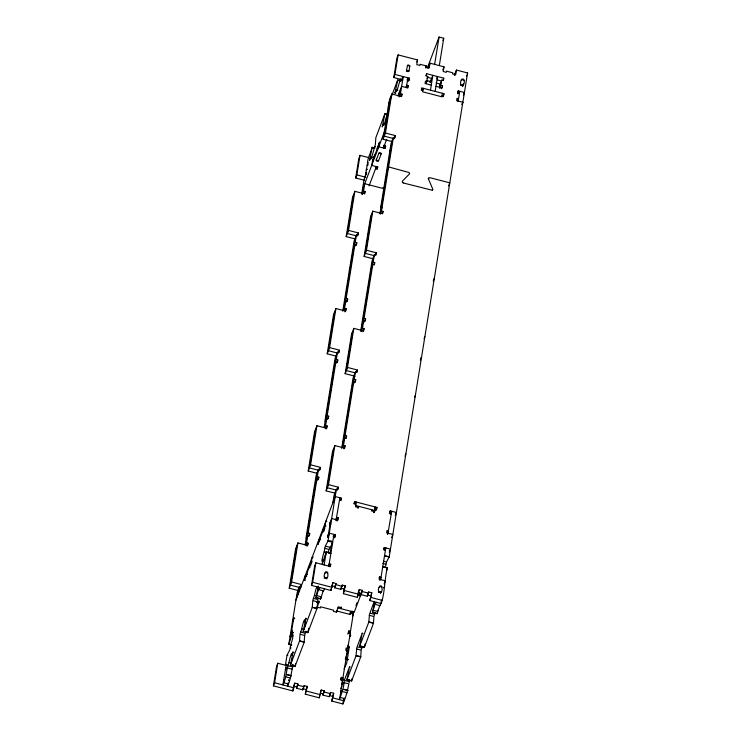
<?xml version="1.0" encoding="UTF-8"?>
<svg xmlns="http://www.w3.org/2000/svg" width="741" height="741" viewBox="0 0 741 741"><rect width="100%" height="100%" fill="white"/><g stroke="black" fill="none" stroke-linecap="round" stroke-linejoin="round"><path stroke-width="1.11" d="M381.884 587.076L379.559 586.464C375.354 593.143 383.56 595.616 381.884 587.076A1.213 0.88 20.8 0 0 380.865 585.89A1.213 0.88 20.8 0 0 379.559 586.464L379.16 587.502M286.498 669.058L285.72 668.854L284.942 672.235L282.886 684.934C286.684 677.422 285.896 670.846 288.99 662.584A5.65 0.574 -75.4 0 1 291.028 654.859A5.65 0.574 -75.4 0 1 291.732 655.331L292.899 655.637M293.26 664.834C290.898 673.013 291.083 678.886 287.554 686.147L288.082 682.869M306.014 631.184L304.644 635.463L304.19 642.271L295.075 666.307L290.407 665.094L299.521 641.058L300.022 634.027L301.744 628.942A5.65 0.574 -75.4 0 1 303.782 621.208A5.65 0.574 -75.4 0 1 304.486 621.69L305.653 621.995M317.991 599.617L316.944 608.63L307.83 632.657L303.171 631.443L312.276 607.416L312.776 600.377L314.499 595.292A5.65 0.574 -75.4 0 1 317.009 586.492M362.34 646.402L361.163 650.163L360.71 656.971L351.595 680.998L346.927 679.784L349.65 666.529L344.324 680.386C343.648 688.611 341.971 692.372 339.406 699.634L341.064 690.779L340.675 691.816M332.505 696.364L329.393 695.558L330.569 692.446L333.682 693.252L331.746 701.051L342.898 703.95C346.788 695.178 347.705 689.454 349.585 680.043M388.238 109.214L388.59 104.036L397.695 80.009L400.807 80.815M375.094 612.761L373.927 616.521L373.464 623.329L364.35 647.356L359.691 646.143L362.256 633.11L356.745 647.819L356.041 655.757L346.927 679.784M374.307 601.312L369.509 614.178L368.796 622.116L359.691 646.143M387.423 170.041L388.608 166.929L409.189 172.542L409.597 173.811L402.27 181.276L402.465 182.314L403.576 183.036L432.003 190.178L432.772 189.205L428.354 178.692L429.771 177.664L449.787 182.842L448.611 185.945M286.795 674.477L290.694 675.422M312.313 607.185L316.203 608.139M397.695 80.009L394.972 93.255L396.379 89.763L397.936 90.17M372.417 157.453L370.861 157.055L370.722 158.722A5.65 0.574 -75.4 0 0 373.01 152.692L375.372 144.486L375.835 137.678L384.94 113.651L388.052 114.457M385.172 123.812L383.616 123.404L383.486 125.072A5.65 0.574 -75.4 0 0 385.765 119.042L387.876 111.974M396.379 89.763L396.24 91.43A5.65 0.574 -75.4 0 0 398.528 85.4L400.464 78.944M290.426 665.001L293.093 651.848L291.732 655.331M303.171 631.443L305.894 618.189L304.486 621.69M286.767 674.708L291.435 675.922M312.276 607.416L316.944 608.63M343.287 689.399L347.955 690.612M330.569 692.446L329.208 696.725L322.983 695.104L324.354 690.825L321.242 690.019L319.306 697.818L305.301 694.178L307.237 686.379L304.125 685.573L302.763 689.852L296.539 688.232L297.91 683.952L294.798 683.146L292.862 690.936L273.41 685.879L276.578 666.354L277.755 663.241L286.693 665.566M297.993 590.494L289.231 588.215L295.557 549.146L297.919 542.931L307.765 545.496L308.145 543.153L306.589 542.745L305.811 544.82M316.972 473.286L308.219 471.007L314.545 431.947L316.926 425.732L326.772 428.298L327.151 425.955L325.595 425.547L324.808 427.622M335.951 356.088L327.198 353.809L333.524 314.74L335.905 308.534L345.76 311.1L346.14 308.747L344.584 308.349L343.796 310.414M354.939 238.88L346.177 236.611L352.503 197.541L354.865 191.326L364.72 193.883L365.091 191.539L363.544 191.141L362.358 194.244L363.562 186.825M364.609 180.332L355.671 178.007L358.839 158.472L360.015 155.369L368.657 157.611M273.41 685.879L274.587 682.776L277.755 663.241M296.733 546.043L290.407 585.103L300.262 587.669L301.439 584.566L291.593 582L289.231 588.215M315.722 428.835L309.414 467.914L318.176 470.183M334.7 311.637L328.402 350.706L337.155 352.985M353.689 194.429L347.362 233.498L357.208 236.064M355.671 178.007L356.847 174.895L360.015 155.369M291.593 582L297.919 542.931M308.219 471.007L310.59 464.802L316.926 425.732M327.198 353.809L329.578 347.603L335.905 308.534M346.177 236.611L348.539 230.395L354.865 191.326M285.396 665.251L287.017 655.285L289.824 649.792L290.898 644.281A5.65 0.574 -75.4 0 0 292.936 636.547A5.65 0.574 -75.4 0 0 292.223 636.074L292.815 632.036L288.777 644.401L291.695 645.161M288.777 644.401L297.15 592.717L299.503 586.502L301.059 586.909L301.439 584.566M304.921 544.718L307.793 535.326L309.349 535.724L309.729 533.381L308.173 532.983L305.792 539.189L314.527 485.272L316.907 479.066L318.463 479.473L318.843 477.13L317.305 476.732L314.925 482.937L316.129 475.509L318.51 469.303L320.066 469.711L320.445 467.367L310.59 464.802M323.91 427.52L326.8 418.128L328.328 418.526L328.708 416.183L327.161 415.775L324.78 421.981L333.506 368.073L335.886 361.867L337.442 362.266L337.822 359.922L336.294 359.524L333.913 365.73L335.117 358.311L337.498 352.105L339.045 352.503L339.424 350.16L329.578 347.603M342.75 311.164L354.096 241.112L356.449 234.897L358.005 235.295L358.385 232.952L348.539 230.395M361.701 194.17L363.97 180.165L365.915 173.672L366.693 173.876M306.969 536.076L315.703 482.169M325.957 418.878L334.691 364.961L325.975 418.887L327.531 419.286L328.708 416.183M287.221 664.566L286.443 664.362L285.322 669.892L285.72 668.854M291.194 633.657L293.566 619.004M297.122 597.033L298.327 589.604M305.588 544.792L306.617 538.429M306.996 536.086L315.731 482.169M316.129 479.835L317.305 472.406M324.595 427.594L325.595 421.231M335.117 362.636L336.294 355.208M343.574 310.396L355.272 238M366.304 174.913L365.526 174.709L365.869 172.56L366.647 169.18L367.425 169.383M368.203 163.196L367.425 162.992L367.814 161.955L366.249 170.217L366.647 169.18M367.425 162.992C368.24 156.11 370.435 153.933 372.186 147.292L374.52 147.904M290.018 636.76L291.963 630.276L291.574 631.313L292.352 631.517M294.733 618.17L293.955 617.966L293.186 621.347M298.299 593.921L299.503 586.502M306.589 542.745L307.793 535.326M308.173 532.983L316.907 479.066M317.305 476.732L318.51 469.303M325.595 425.547L326.8 418.128M327.161 415.775L335.886 361.867M336.294 359.524L337.498 352.105M344.584 308.349L345.778 300.92L347.316 301.318L347.696 298.975L346.14 298.577L344.963 301.68M346.14 298.577L354.874 244.66L356.43 245.067L356.81 242.724L355.254 242.316L354.068 245.428M355.254 242.316L356.449 234.897M363.544 191.141L364.739 183.712L382.634 188.371L383.023 187.334M305.255 580.518L304.477 580.314L305.236 575.627M305.459 577.072L304.477 580.314M373.038 159.834L373.223 158.657L371.676 165.419L377.901 167.04L377.113 169.105L375.557 168.698L375.844 166.947M306.7 576.72L305.922 576.517L306.107 575.34M373.686 158.102L374.668 154.86L375.437 155.064M305.922 576.517L306.894 573.275M374.474 156.036L374.668 154.86M292.278 667.02L292.658 664.677M310.099 567.745L309.321 567.541L309.516 566.365M377.095 149.126L378.067 145.884L377.873 147.051L378.651 147.255M309.321 567.541L310.303 564.299L311.081 564.494M310.951 562.567L310.766 563.744L312.313 556.982L313.239 557.223M378.531 145.329L379.503 142.087L378.744 146.774L384.968 148.395L385.755 146.32L384.199 145.912M376.382 159.278L376.233 160.158A1.213 0.824 9.2 0 0 377.113 161.232A1.213 0.824 9.2 0 0 378.568 160.76L381.189 153.859A1.213 0.824 9.2 0 0 380.318 152.776A1.213 0.824 9.2 0 0 378.855 153.248L376.233 160.158L378.568 160.76M377.113 169.105L377.54 166.466M292.862 690.936L293.316 688.13M334.904 493.135L326.142 490.857L332.477 451.788L334.83 445.573L344.685 448.138L345.065 445.786L343.509 445.387L342.722 447.453M355.004 376.215L345.149 373.659L351.475 334.589L353.809 328.374L363.664 330.931L364.044 328.587L362.488 328.18L361.312 331.292L362.516 323.863M372.89 258.729L364.137 256.451L370.463 217.391L372.797 211.166L382.643 213.732L383.023 211.389L381.467 210.981L380.29 214.084L392.193 140.642M391.85 141.522L383.097 139.243L389.423 100.183L391.776 93.968L401.631 96.525L402.011 94.181L400.455 93.783L399.279 96.886M361.302 593.133L360.997 595.014L362.442 590.364L359.329 589.549L357.394 597.348L343.398 593.708L345.334 585.909L342.222 585.103L340.851 589.382L334.626 587.761L335.997 583.482L332.885 582.676L330.949 590.475L311.507 585.418L314.666 565.883L315.851 562.771L330.366 566.55L330.745 564.207L329.189 563.799L328.893 564.577M318.852 539.717L318.093 544.403L319.065 541.162M333.654 448.675L327.327 487.745L337.174 490.31M346.306 370.546L352.633 331.477L346.325 370.546L355.087 372.825M365.285 253.339L371.621 214.279L365.313 253.348L374.066 255.626M390.6 97.071L384.273 136.14L394.119 138.706L395.305 135.594L385.45 133.028L383.097 139.243M402.696 79.861L393.767 77.536L396.926 58.002L398.102 54.899L417.554 59.956L416.794 64.643L419.897 65.449L420.091 64.282L426.316 65.893L426.121 67.07L429.234 67.876L429.993 63.189L443.998 66.829L443.238 71.516L446.341 72.331L446.536 71.155L452.76 72.775L452.566 73.943L455.678 74.758L456.437 70.062L467.59 72.961L389.229 556.741L386.506 562.021L385.635 565.985M311.507 585.418L312.683 582.306L315.851 562.771M326.142 490.857L328.504 484.642L334.83 445.573M345.149 373.659L347.483 367.434L353.809 328.374M364.137 256.451L366.471 250.236L372.797 211.166M385.45 133.028L391.776 93.968M393.767 77.536L394.944 74.433L398.102 54.899M383.866 145.171L383.412 147.987L386.691 139.354M320.51 537.364L319.538 540.606L319.723 539.439L320.501 539.643M296.539 688.232L297.91 683.952M323.715 531.834L322.937 531.63L323.132 530.463L324.299 530.769M384.968 148.395L385.394 145.755M322.937 531.63L323.91 528.389M325.16 528.037L324.382 527.833L324.567 526.666M324.382 527.833L325.92 521.08L326.855 521.321M328.504 484.642L338.35 487.198L337.97 489.542L336.414 489.143L328.05 540.828L325.243 546.321L324.169 551.832A5.65 0.574 -75.4 0 0 322.122 559.557A5.65 0.574 -75.4 0 0 322.835 560.039L322.252 564.077L326.281 551.712L330.866 553.175M332.857 502.778L334.061 495.358L336.414 489.143M341.666 448.416L342.351 444.174L344.704 437.959L346.242 438.357L346.621 436.014L345.065 435.615L342.731 441.831L351.466 387.923L353.8 381.698L355.356 382.106L355.736 379.762L354.198 379.364L351.864 385.579L353.068 378.16L355.402 371.936L356.958 372.343L357.338 370L347.483 367.434M382.254 207.832L380.698 207.424L389.433 153.517L390.609 150.404M398.788 95.746L399.297 92.569M360.672 331.218L361.358 326.985L363.692 320.76L365.22 321.159L365.6 318.815L364.044 318.408L361.71 324.632L370.444 270.715L372.779 264.5L374.335 264.898L374.714 262.555L373.186 262.157L370.852 268.381L372.047 260.952L374.381 254.737L375.937 255.145L376.317 252.792L366.471 250.236M379.827 212.963L381.522 206.674M302.763 689.852L304.125 685.573M328.495 537.531L327.717 537.336L328.485 533.955M330.486 525.23L329.708 525.026L330.088 522.683L331.653 518.543L337.877 520.154L338.257 517.811L336.701 517.413L335.914 519.478M401.918 79.167L401.668 80.732L403.234 76.592L400.455 93.783M328.106 536.299L330.477 521.645M334.043 499.675L335.238 492.246M342.499 447.434L343.528 441.071M343.907 438.728L352.614 384.811M353.04 382.476L354.226 375.048M371.602 267.603L362.895 321.52L364.452 321.927M372.028 265.269L373.205 257.84M399.445 95.821L400.473 89.466M317.611 605.61L317.352 607.175L320.464 607.981L320.658 606.814L333.617 610.186L333.431 611.353L336.544 612.168L336.794 610.603M324.141 564.929L326.281 551.712M343.509 445.387L344.704 437.959M345.065 435.615L353.8 381.698M354.198 379.364L355.402 371.936M362.488 328.18L363.692 320.76M364.044 318.408L372.779 264.5M373.186 262.157L374.381 254.737M381.467 210.981L393.369 137.53L394.925 137.937L395.305 135.594M319.038 601.025L318.732 602.896L316.527 602.331M305.301 694.178L307.237 686.379M328.782 553.342C326.559 548.377 338.97 540.152 328.05 540.828M330.273 552.943L331.866 543.125M327.698 572.978C329.375 581.528 321.168 579.054 325.373 572.376A1.213 0.88 20.8 0 1 326.679 571.802A1.213 0.88 20.8 0 1 327.698 572.978L325.373 572.376L325.077 573.154M328.809 566.143L333.95 534.4L333.163 536.475M339.887 497.776L335.932 520.784M406.318 87.568L407.902 77.805L407.115 79.871M409.013 70.969L406.679 70.358A1.213 0.88 20.8 0 0 407.698 71.544A1.213 0.88 20.8 0 0 409.013 70.969L409.829 65.792L408.124 64.847L407.494 65.328L406.383 71.136M327.717 537.336L329.282 533.187L335.506 534.807L335.127 537.151L333.57 536.743M295.946 600.136L335.219 496.563L341.434 498.184L341.055 500.527L339.508 500.119M405.92 87.299L406.698 85.224L408.254 85.632L407.874 87.975L401.659 86.354L398.019 95.95M394.944 74.433L409.458 78.203L409.078 80.547L407.522 80.148M330.949 590.475L331.255 588.595M334.626 587.761L335.997 583.482M319.306 697.818L319.603 695.938M322.983 695.104L324.354 690.825M375.011 509.354L376.567 509.762L376.947 507.418L354.652 501.62L354.272 503.963L355.828 504.362M340.851 589.382L341.045 588.206L344.157 589.021L345.334 585.909M439.487 86.327L441.821 80.111L443.377 80.51L443.757 78.166L426.64 73.72L426.26 76.064L427.816 76.471L426.214 83.613M341.314 606.944L341.027 608.694L341.425 607.666L338.313 606.851L336.349 612.029M343.398 593.708L344.157 589.021M428.511 68.172L428.789 66.292M430.493 80.241L430.113 82.584L432.864 75.332L430.465 90.18M434.634 64.393L439.07 37.05L443.729 38.263L439.302 65.606M331.746 701.051L333.682 693.252M336.738 611.001L349.965 614.437L350.419 611.621M435.124 91.393L437.533 76.545L436.745 78.62M348.233 648.486L346.158 647.949L345.778 650.292L347.334 650.7L342.953 677.756L341.397 677.348L341.017 679.692L343.092 680.229M354.161 611.862L352.086 611.325L351.706 613.668L353.262 614.076L350.465 631.36L348.909 630.952L348.529 633.296L350.604 633.842M341.916 679.951L342.323 677.478M349.437 633.518L349.808 631.221M343.009 683.758L342.231 683.554L341.462 686.935L340.647 691.964L341.277 692.835M342.62 684.795L341.842 684.591L342.194 682.442L342.963 679.062L343.741 679.265M348.872 646.208L348.094 646.013L350.474 632.666L350.085 633.703M346.538 651.459L348.483 644.976L348.094 646.013M357.394 597.348L357.847 594.532M440.645 83.214L439.839 88.299L441.821 80.111M371.713 509.715L371.519 510.892L374.631 511.698L375.4 507.011L374.613 509.086M360.83 593.272L360.404 595.912L358.848 595.505L359.274 592.865M440.997 85.187L442.553 85.595L442.173 87.938L435.949 86.317M342.898 703.95L343.602 699.606M373.807 512.698L374.112 510.827M344.519 698.105L344.074 700.847L332.922 697.948M442.414 93.292L441.84 96.802L422.648 91.81L423.222 88.299L422.444 90.374M422.833 90.643L421.277 90.235L421.657 87.892L443.952 93.69L443.572 96.034L442.016 95.626M361.071 594.643L367.295 596.255L368.666 591.976L371.778 592.791L369.842 600.581L380.985 603.48L381.522 600.201M367.295 596.255L368.666 591.976M369.842 600.581L371.778 592.791M454.955 75.045L455.233 73.164M380.161 579.61L381.041 577.285L379.485 576.878L379.105 579.221L385.329 580.842L384.153 583.945M389.294 552.202L390.47 549.1L384.246 547.479L383.866 549.822L385.422 550.23M389.599 513.717L390.183 510.855L396.398 512.476L395.222 515.579M457.623 93.746L458.197 90.884L464.422 92.495L464.19 93.116M379.864 580.388L380.226 578.137M457.54 100.804L457.901 98.442M380.661 579.629L385.802 547.886L385.014 549.961M458.17 101.054L459.753 91.282L458.966 93.357M462.606 86.604C467.691 78.935 459.828 74.73 460.569 85.224M463.199 85.058L460.865 84.446A1.213 0.88 20.8 0 0 461.893 85.632A1.213 0.88 20.8 0 0 463.199 85.058L463.403 83.798M383.514 587.9L383.597 587.363M420.434 360.07L420.805 357.81M379.809 605.49C384.699 599.552 384.551 576.655 387.469 567.615L382.717 566.652M372.186 147.292L369.463 160.547L370.861 157.055M384.931 113.734L382.217 126.906L383.616 123.404M295.075 666.307L295.585 663.862M307.83 632.657L308.784 628.164M323.122 591.049L320.594 599.015L315.925 597.802L318.408 586.103M320.594 599.015L321.103 596.579M351.595 680.998L352.105 678.561M364.35 647.356L365.081 643.892M379.642 605.749L377.113 613.715L372.445 612.501L374.492 602.859M377.113 613.715L377.836 610.241M345.723 657.786L349.335 646.726L346.677 663.297L344.074 668.891M386.422 570.876L387.469 567.615M372.445 612.501L374.761 605.036L376.317 602.266M365.526 174.709L365.915 173.672M402.048 78.389L402.437 77.351M372.251 161.899L379.318 143.254M362.386 189.928L384.885 130.592M364.313 193.614L365.091 191.539M401.224 96.256L402.011 94.181M408.282 81.315L409.458 78.203M369.074 185.815L376.345 166.632M416.766 62.022L417.554 59.956M407.476 87.697L408.254 85.632M393.369 137.53L391.007 143.745L389.812 151.173L390.989 148.061M357.607 235.027L358.385 232.952M353.689 247.772L354.874 244.66M355.624 245.827L356.81 242.724M425.529 67.968L426.316 65.893M349.335 270.502L350.512 267.399M427.205 68.339L439.07 37.05M428.817 66.301L429.993 63.189M425.862 75.786L426.64 73.72M427.038 78.537L427.816 76.471M442.914 40.422L443.729 38.263M380.698 207.424L381.874 204.321M344.602 304.032L345.778 300.92M346.519 302.087L347.696 298.975M344.954 311.859L346.14 308.747M382.245 213.454L383.023 211.389M442.812 69.941L443.998 66.829M338.248 353.272L339.424 350.16M375.53 254.867L376.317 252.792M402.947 182.758L403.252 182.925M442.97 80.241L443.757 78.166M336.646 363.034L337.822 359.922M373.927 264.63L374.714 262.555M441.377 88.698L442.553 85.595M442.775 96.793L443.952 93.69M454.455 75.239L456.437 70.062M364.813 320.89L365.6 318.815M325.975 429.058L327.151 425.955M362.868 331.69L364.044 328.587M461.384 80.195L461.68 79.417M457.549 92.606L458.197 90.884M466.404 76.073L466.7 75.295M467.293 73.739L467.59 72.961M457.771 100.776L458.559 98.71L457.002 98.303L456.623 100.646L462.838 102.267L462.06 104.333M428.224 178.822L428.631 177.988M319.269 470.47L320.445 467.367M356.551 372.075L357.338 370M463.477 94.987L464.422 92.495M317.667 480.233L318.843 477.13M354.55 382.865L355.736 379.762M462.032 104.398L462.838 102.267M432.346 190.298L432.753 189.464M308.552 536.493L309.729 533.381M345.834 438.088L346.621 436.014M306.969 546.256L308.145 543.153M343.88 448.898L345.065 445.786M337.572 489.273L338.35 487.198M304.671 579.138L311.739 560.502M318.287 543.236L325.355 524.591M292.389 622.116L293.955 617.966M329.708 525.026L330.097 523.989L330.875 524.193M340.656 500.249L341.434 498.184M337.081 520.923L338.257 517.811M286.054 665.399L286.443 664.362M334.33 537.91L335.506 534.807M315.925 597.802L318.241 590.345L319.797 587.576M324.262 578.184L324.577 577.258L326.911 577.869L326.522 578.897M329.764 566.791L330.745 564.207M353.865 503.685L354.652 501.62M288.444 680.673L288.833 679.645M355.43 504.093L356.217 502.028L355.448 506.705L358.561 507.52L358.746 506.344L357.959 508.419M317.167 607.046L319.13 601.868L317.055 601.322M324.465 588.789L323.447 591.355L323.382 590.836M424.065 338.739L424.852 336.664M293.816 685.731L294.798 683.146M332.237 584.399L332.885 582.676M341.24 587.696L342.222 585.103M414.497 397.602L415.358 395.268M374.048 512.596L374.835 510.53L355.643 505.538M375.77 510.521L376.947 507.418M405.012 456.206L405.873 453.863M320.39 692.261L321.242 690.019M349.965 614.437L351.141 611.325M359.329 589.549L358.153 592.661L361.265 593.467L362.442 590.364M351.503 612.881L352.086 611.325M389.294 513.189L390.183 510.855M358.848 595.505L359.635 593.43L361.71 593.976M352.466 614.835L353.624 611.77M355.949 605.647L357.116 602.581M390.572 514.328L391.739 511.262L387.784 534.27M352.475 616.142L353.262 614.076M360.404 595.912L354.254 612.14L337.915 607.889M347.733 634.064L348.909 630.952M349.678 633.435L350.465 631.36M387.376 534.002L388.553 530.889L386.997 530.491L386.617 532.835L392.841 534.446L391.665 537.558M383.458 549.553L384.246 547.479M340.415 679.932L341.397 677.348M379.29 577.396L379.485 576.878M341.768 680.859L342.953 677.756M342.574 680.099L342.963 679.062M341.842 684.591L342.231 683.554M340.879 688.482L341.166 687.713M378.373 592.383L378.762 591.346L381.096 591.957L380.504 593.513M378.447 592.272L378.744 591.494M389.201 556.806L384.486 555.722M407.467 65.477L409.801 66.079M461.652 79.565L463.986 80.167M427.603 77.379L431.901 78.5M437.227 79.88L441.534 81.001M426.445 80.491L430.725 81.603M436.079 83.001L440.349 84.113M427.001 81.547L425.445 81.139L425.065 83.483L431.281 85.104M457.818 93.227L459.374 93.625M398.408 80.584L400.742 81.195M394.999 92.736L395.768 92.931M385.653 114.234L387.599 114.735M374.789 146.69L375.567 146.894M377.28 147.959L378.058 148.154M372.89 147.876L374.835 148.385M378.855 153.248L381.189 153.859M373.881 156.935L374.659 157.129M367.434 164.298L368.212 164.502M367.045 165.336L367.823 165.539M365.869 172.56L366.647 172.764M356.847 174.895L365.785 177.219M434.346 278.06L433.216 281.182M389.803 513.198L391.359 513.606M330.088 522.683L330.866 522.887M325.16 525.767L325.938 525.971M323.724 529.565L324.502 529.769M328.096 534.993L328.874 535.187M327.939 541.078L331.829 542.088M385.237 555.972L389.127 556.982M326.096 546.312L329.986 547.321M383.393 561.206L385.728 561.817M324.734 548.312L328.624 549.331M382.81 563.419L385.922 564.225M326.938 552.258L330.829 553.268M382.68 566.754L386.57 567.763M324.169 551.832L326.503 552.443A5.65 0.574 -75.4 0 0 326.012 553.842M322.835 560.039L324.391 560.437M311.553 561.669L312.332 561.873M310.108 565.466L310.887 565.67M306.709 574.442L307.487 574.645M335.812 584.658L342.027 586.279M362.256 591.531L368.472 593.152M331.709 585.779L334.821 586.594M367.49 595.088L370.602 595.894M312.683 582.306L332.125 587.363M344.574 590.596L358.57 594.245M371.019 597.478L382.161 600.377M318.417 588.345L317.25 588.048A5.65 0.574 -75.4 0 0 317.389 586.372M318.973 589.753L322.863 590.772M376.271 604.656L380.161 605.666M317.528 595.82L321.418 596.829M373.269 610.315L377.16 611.325M314.499 595.292L316.833 595.903M316.768 597.626L320.658 598.635M372.51 612.122L375.622 612.927M313.323 598.404L317.213 599.413M370.62 613.298L374.501 614.308M313.517 600.812L317.407 601.822M369.259 615.308L373.149 616.317M369.611 622.023L373.501 623.033M368.796 622.116L373.464 623.329M362.192 633.277L362.97 633.481M305.876 618.716L306.654 618.92M350.095 635.009L350.873 635.213M349.706 636.047L350.484 636.25M301.744 628.942L304.079 629.544A5.65 0.574 -75.4 0 1 304.199 628.822M305.57 631.675L307.126 632.082M359.755 645.763L363.646 646.773M300.568 632.045L304.449 633.055M357.857 646.949L361.747 647.958M292.593 632.425L293.371 632.619M300.763 634.453L304.644 635.463M356.504 648.949L360.385 649.959M291.584 632.619L292.362 632.823M348.103 647.319L348.881 647.523M299.559 640.77L303.449 641.78M356.856 655.665L360.747 656.674M299.521 641.058L304.19 642.271M356.041 655.757L360.71 656.971M289.675 644.262L291.621 644.763M345.417 658.749L348.335 659.509M345.297 659.101L348.02 659.805M290.324 647.791L291.102 647.995M293.112 652.358L293.89 652.562M349.428 666.919L350.206 667.122M287.119 655.035L287.897 655.239M288.99 662.584L291.315 663.186A5.65 0.574 -75.4 0 1 291.611 661.657M292.037 665.112L295.15 665.927M347.001 679.404L350.113 680.219M287.804 665.687L291.695 666.705M345.102 680.59L348.992 681.6M287.999 668.104L291.889 669.114M343.741 682.591L347.631 683.61M285.674 667.743L286.452 667.947M342.194 682.442L342.972 682.646M344.102 689.315L347.992 690.325M285.933 676.885L289.824 677.904M343.231 691.788L347.121 692.798M340.684 693.122L341.462 693.326M283.775 679.46L284.553 679.664M297.715 685.129L303.94 686.74M324.16 692.001L330.384 693.622M284.498 682.952L288.379 683.962M340.23 697.448L344.12 698.457M293.621 686.249L296.724 687.055M302.949 688.676L306.061 689.491M320.066 693.131L323.169 693.937M274.587 682.776L294.038 687.833M306.478 691.066L320.483 694.706M341.462 686.935A1.213 0.88 20.8 0 1 341.907 686.398M292.019 659.907A5.65 0.574 -75.4 0 1 292.25 658.999M304.56 627.155A5.65 0.574 -75.4 0 1 305.005 625.358M305.505 623.616A5.65 0.574 -75.4 0 1 305.755 622.838M317.315 593.513A5.65 0.574 -75.4 0 1 317.528 592.615M318.009 590.827A5.65 0.574 -75.4 0 1 318.26 589.975M325.271 556.426A5.65 0.574 -75.4 0 1 325.762 554.657"/></g></svg>
